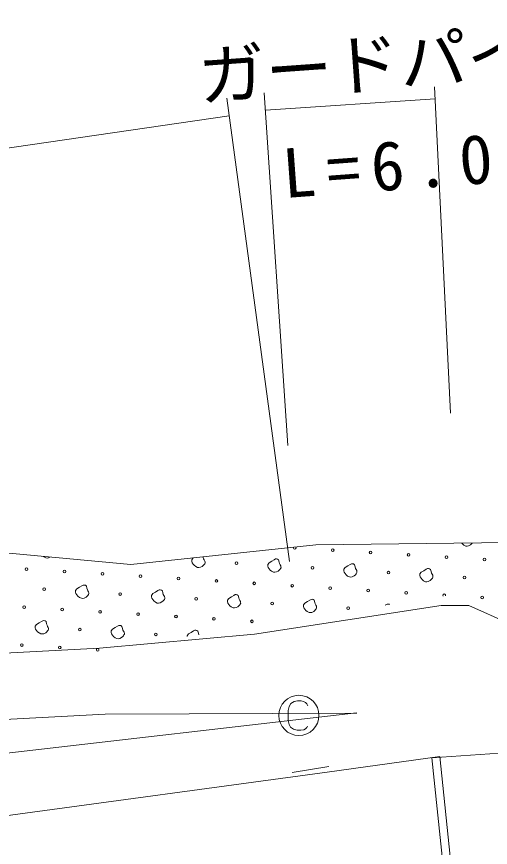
# Model space of a CAD drawing. Units: millimetres, scale not verified. Extents: x 40000 to 680000, y 20000 to 380000.
# Drawn here: x 457531 to 475140, y 304696 to 335571 of the extents above; entities that cross this region are included whole.
import ezdxf
from ezdxf.enums import TextEntityAlignment as Align

# ---------------------------------------------------------------- set-up
doc = ezdxf.new("R2010")
doc.units = ezdxf.units.MM
doc.header["$LTSCALE"] = 1000
doc.layers.add('S-BGD', color=7, linetype='Continuous', lineweight=13)
doc.styles.add('ＭＳ ゴシック', font='')
doc.styles.get('ＭＳ ゴシック').set_extended_font_data('MS Gothic')

msp = doc.modelspace()

# ---------------------------------------------------------------- linework, layer by layer
at = {"layer": 'S-BGD'}
for p, q in [((473066, 332967), (473654, 320830)), ((465349, 332536), (467672, 315326)), ((466736, 332744), (467610, 319637)), ((466779, 332099), (473088, 332519)), ((430993, 326873), (465436, 331888)), ((439199, 317288), (461782, 315207)), ((461782, 315207), (468651, 315935)), ((468651, 315935), (477288, 316039)), ((474104, 315972), (474081, 316001)), ((474156, 315928), (474104, 315972)), ((474228, 315893), (474156, 315928)), ((474275, 315890), (474228, 315893)), ((474331, 315901), (474275, 315890)), ((474402, 315934), (474331, 315901)), ((474443, 315975), (474402, 315934)), ((474467, 316002), (474443, 315975)), ((458542, 315488), (458518, 315508)), ((458613, 315453), (458542, 315488)), ((458661, 315450), (458613, 315453)), ((458717, 315461), (458661, 315450)), ((458768, 315485), (458717, 315461)), ((464043, 315329), (464047, 315386)), ((464056, 315277), (464043, 315329)), ((464047, 315386), (464092, 315451)), ((464097, 315227), (464056, 315277)), ((464462, 315491), (464466, 315475)), ((464466, 315475), (464483, 315419)), ((464483, 315419), (464502, 315377)), ((464502, 315377), (464526, 315339)), ((464536, 315267), (464522, 315235)), ((464526, 315339), (464534, 315294)), ((464534, 315294), (464536, 315267)), ((466870, 315210), (466915, 315275)), ((466915, 315275), (467019, 315332)), ((467019, 315332), (467103, 315385)), ((467103, 315385), (467153, 315414)), ((467153, 315414), (467192, 315415)), ((467192, 315415), (467233, 315407)), ((467233, 315407), (467270, 315379)), ((467270, 315379), (467288, 315299)), ((467288, 315299), (467306, 315243)), ((464135, 315179), (464097, 315227)), ((464187, 315135), (464135, 315179)), ((464259, 315100), (464187, 315135)), ((464307, 315097), (464259, 315100)), ((464362, 315107), (464307, 315097)), ((464433, 315140), (464362, 315107)), ((464475, 315182), (464433, 315140)), ((464499, 315209), (464475, 315182)), ((464522, 315235), (464499, 315209)), ((466866, 315152), (466870, 315210)), ((466879, 315100), (466866, 315152)), ((466920, 315050), (466879, 315100)), ((466958, 315003), (466920, 315050)), ((467010, 314958), (466958, 315003)), ((467082, 314923), (467010, 314958)), ((467256, 314964), (467185, 314931)), ((467298, 315005), (467256, 314964)), ((467322, 315032), (467298, 315005)), ((467306, 315243), (467325, 315200)), ((467345, 315059), (467322, 315032)), ((467325, 315200), (467349, 315162)), ((467359, 315090), (467345, 315059)), ((467349, 315162), (467357, 315118)), ((467357, 315118), (467359, 315090)), ((469689, 314976), (469692, 315033)), ((469702, 314924), (469689, 314976)), ((469692, 315033), (469738, 315098)), ((469738, 315098), (469842, 315155)), ((469842, 315155), (469926, 315209)), ((469926, 315209), (469976, 315237)), ((469976, 315237), (470015, 315238)), ((470015, 315238), (470056, 315231)), ((470056, 315231), (470093, 315202)), ((470093, 315202), (470111, 315122)), ((470111, 315122), (470129, 315066)), ((470129, 315066), (470148, 315023)), ((470148, 315023), (470172, 314986)), ((470172, 314986), (470180, 314941)), ((470180, 314941), (470182, 314914)), ((472561, 314921), (472665, 314979)), ((472665, 314979), (472749, 315032)), ((472749, 315032), (472799, 315060)), ((472799, 315060), (472838, 315062)), ((472838, 315062), (472878, 315054)), ((472878, 315054), (472915, 315026)), ((472915, 315026), (472934, 314946)), ((472934, 314946), (472952, 314889)), ((467130, 314920), (467082, 314923)), ((467185, 314931), (467130, 314920)), ((469743, 314873), (469702, 314924)), ((469781, 314826), (469743, 314873)), ((469833, 314781), (469781, 314826)), ((469905, 314747), (469833, 314781)), ((469952, 314744), (469905, 314747)), ((470008, 314754), (469952, 314744)), ((470079, 314787), (470008, 314754)), ((470121, 314828), (470079, 314787)), ((470145, 314856), (470121, 314828)), ((470168, 314882), (470145, 314856)), ((470182, 314914), (470168, 314882)), ((472512, 314799), (472515, 314856)), ((472525, 314747), (472512, 314799)), ((472515, 314856), (472561, 314921)), ((472566, 314697), (472525, 314747)), ((472604, 314649), (472566, 314697)), ((472656, 314605), (472604, 314649)), ((472943, 314652), (472902, 314611)), ((472968, 314679), (472943, 314652)), ((472952, 314889), (472971, 314847)), ((472991, 314705), (472968, 314679)), ((472971, 314847), (472995, 314809)), ((473005, 314737), (472991, 314705)), ((472995, 314809), (473003, 314765)), ((473003, 314765), (473005, 314737)), ((459769, 314305), (459873, 314362)), ((459873, 314362), (459958, 314416)), ((459958, 314416), (460007, 314444)), ((460007, 314444), (460046, 314445)), ((460046, 314445), (460087, 314438)), ((460087, 314438), (460124, 314409)), ((460124, 314409), (460143, 314329)), ((460143, 314329), (460161, 314273)), ((472728, 314570), (472656, 314605)), ((472775, 314567), (472728, 314570)), ((472831, 314577), (472775, 314567)), ((472902, 314611), (472831, 314577)), ((459720, 314182), (459724, 314240)), ((459733, 314130), (459720, 314182)), ((459724, 314240), (459769, 314305)), ((459774, 314080), (459733, 314130)), ((459812, 314033), (459774, 314080)), ((459865, 313988), (459812, 314033)), ((460152, 314035), (460111, 313994)), ((460176, 314063), (460152, 314035)), ((460161, 314273), (460179, 314230)), ((460199, 314089), (460176, 314063)), ((460179, 314230), (460203, 314192)), ((460214, 314120), (460199, 314089)), ((460203, 314192), (460212, 314148)), ((460212, 314148), (460214, 314120)), ((462543, 314006), (462547, 314063)), ((462547, 314063), (462592, 314128)), ((462592, 314128), (462696, 314185)), ((462696, 314185), (462781, 314239)), ((462781, 314239), (462830, 314267)), ((462830, 314267), (462869, 314269)), ((462869, 314269), (462910, 314261)), ((462910, 314261), (462947, 314232)), ((462947, 314232), (462966, 314152)), ((462966, 314152), (462984, 314096)), ((462984, 314096), (463002, 314054)), ((463002, 314054), (463026, 314016)), ((463026, 314016), (463035, 313971)), ((465415, 313951), (465519, 314009)), ((465519, 314009), (465604, 314062)), ((465604, 314062), (465653, 314091)), ((465653, 314091), (465692, 314092)), ((465692, 314092), (465733, 314084)), ((465733, 314084), (465770, 314056)), ((465770, 314056), (465789, 313976)), ((459937, 313954), (459865, 313988)), ((459984, 313951), (459937, 313954)), ((460040, 313961), (459984, 313951)), ((460111, 313994), (460040, 313961)), ((462556, 313954), (462543, 314006)), ((462597, 313904), (462556, 313954)), ((462635, 313856), (462597, 313904)), ((462688, 313811), (462635, 313856)), ((462759, 313777), (462688, 313811)), ((462807, 313774), (462759, 313777)), ((462863, 313784), (462807, 313774)), ((462934, 313817), (462863, 313784)), ((462975, 313859), (462934, 313817)), ((462999, 313886), (462975, 313859)), ((463022, 313912), (462999, 313886)), ((463037, 313944), (463022, 313912)), ((463035, 313971), (463037, 313944)), ((465366, 313829), (465370, 313887)), ((465379, 313777), (465366, 313829)), ((465370, 313887), (465415, 313951)), ((465420, 313727), (465379, 313777)), ((465458, 313679), (465420, 313727)), ((465789, 313976), (465806, 313919)), ((465822, 313709), (465798, 313682)), ((465806, 313919), (465825, 313877)), ((465845, 313735), (465822, 313709)), ((465825, 313877), (465849, 313839)), ((465860, 313767), (465845, 313735)), ((465849, 313839), (465858, 313795)), ((465858, 313795), (465860, 313767)), ((468189, 313653), (468193, 313710)), ((468193, 313710), (468238, 313775)), ((468238, 313775), (468342, 313832)), ((468342, 313832), (468427, 313886)), ((468427, 313886), (468476, 313914)), ((468476, 313914), (468515, 313915)), ((468515, 313915), (468556, 313908)), ((468556, 313908), (468593, 313879)), ((468593, 313879), (468612, 313799)), ((468612, 313799), (468629, 313743)), ((468629, 313743), (468648, 313700)), ((468648, 313700), (468672, 313662)), ((471225, 313693), (471250, 313709)), ((471250, 313709), (471299, 313737)), ((471299, 313737), (471338, 313739)), ((471338, 313739), (471379, 313731)), ((471379, 313731), (471393, 313720)), ((465511, 313635), (465458, 313679)), ((465582, 313600), (465511, 313635)), ((465630, 313597), (465582, 313600)), ((465685, 313608), (465630, 313597)), ((465756, 313641), (465685, 313608)), ((465798, 313682), (465756, 313641)), ((473308, 313689), (466369, 312621)), ((468202, 313600), (468189, 313653)), ((468243, 313550), (468202, 313600)), ((468281, 313503), (468243, 313550)), ((468334, 313458), (468281, 313503)), ((468405, 313424), (468334, 313458)), ((468453, 313421), (468405, 313424)), ((468508, 313431), (468453, 313421)), ((468579, 313464), (468508, 313431)), ((468621, 313505), (468579, 313464)), ((468645, 313533), (468621, 313505)), ((468668, 313559), (468645, 313533)), ((468682, 313590), (468668, 313559)), ((468672, 313662), (468680, 313618)), ((468680, 313618), (468682, 313590)), ((474339, 313689), (473308, 313689)), ((480552, 310899), (474339, 313689)), ((458373, 313039), (458458, 313092)), ((458458, 313092), (458508, 313121)), ((458508, 313121), (458546, 313122)), ((458546, 313122), (458587, 313114)), ((458587, 313114), (458624, 313086)), ((458624, 313086), (458643, 313006)), ((458221, 312859), (458224, 312917)), ((458234, 312807), (458221, 312859)), ((458224, 312917), (458270, 312982)), ((458274, 312757), (458234, 312807)), ((458270, 312982), (458373, 313039)), ((458643, 313006), (458661, 312950)), ((458661, 312950), (458680, 312907)), ((458680, 312907), (458703, 312869)), ((458714, 312797), (458699, 312765)), ((458703, 312869), (458712, 312825)), ((458712, 312825), (458714, 312797)), ((461047, 312740), (461093, 312805)), ((461093, 312805), (461196, 312862)), ((461196, 312862), (461281, 312916)), ((461281, 312916), (461330, 312944)), ((461330, 312944), (461369, 312945)), ((461369, 312945), (461410, 312938)), ((461410, 312938), (461447, 312909)), ((461447, 312909), (461466, 312829)), ((461466, 312829), (461484, 312773)), ((458313, 312710), (458274, 312757)), ((458365, 312665), (458313, 312710)), ((458437, 312630), (458365, 312665)), ((458484, 312627), (458437, 312630)), ((458540, 312638), (458484, 312627)), ((458611, 312671), (458540, 312638)), ((458652, 312712), (458611, 312671)), ((458677, 312739), (458652, 312712)), ((458699, 312765), (458677, 312739)), ((466369, 312621), (460612, 312104)), ((461044, 312683), (461047, 312740)), ((461057, 312631), (461044, 312683)), ((461097, 312580), (461057, 312631)), ((461136, 312533), (461097, 312580)), ((461188, 312488), (461136, 312533)), ((461260, 312454), (461188, 312488)), ((461434, 312494), (461363, 312461)), ((461475, 312535), (461434, 312494)), ((461499, 312563), (461475, 312535)), ((461484, 312773), (461502, 312730)), ((461522, 312589), (461499, 312563)), ((461502, 312730), (461526, 312693)), ((461537, 312621), (461522, 312589)), ((461526, 312693), (461535, 312648)), ((461535, 312648), (461537, 312621)), ((463868, 312532), (463870, 312563)), ((463870, 312563), (463915, 312628)), ((463915, 312628), (464019, 312686)), ((464019, 312686), (464104, 312739)), ((464104, 312739), (464153, 312767)), ((464153, 312767), (464192, 312769)), ((464192, 312769), (464233, 312761)), ((464233, 312761), (464270, 312733)), ((464270, 312733), (464289, 312652)), ((464289, 312652), (464305, 312601)), ((461307, 312451), (461260, 312454)), ((461363, 312461), (461307, 312451)), ((460612, 312104), (451566, 311608)), ((455174, 307972), (470164, 309700)), ((460819, 309643), (447596, 308975)), ((470182, 309682), (460819, 309643)), ((472966, 308021), (478784, 308422)), ((469071, 307496), (473262, 308069)), ((473682, 301085), (472966, 308021)), ((473981, 301116), (473262, 308069)), ((467774, 307478), (469138, 307706)), ((456562, 305790), (469071, 307496))]:
    msp.add_line(p, q, dxfattribs=at)
msp.add_lwpolyline([(468352, 309957), (468322, 310028), (468269, 310081), (468198, 310122), (468112, 310144), (467965, 310144), (467849, 310122), (467729, 310039), (467658, 309934), (467628, 309784), (467628, 309417), (467658, 309259), (467714, 309166), (467823, 309087), (467958, 309057), (468100, 309057), (468209, 309068), (468265, 309102), (468318, 309151), (468340, 309203)], dxfattribs=at)
for centre, radius in [((469278, 315744), 49.8), ((470689, 315655), 49.8), ((472101, 315567), 49.8), ((465705, 315259), 49.8), ((473512, 315479), 49.8), ((474923, 315391), 49.8), ((457898, 315039), 49.8), ((459309, 314951), 49.8), ((468528, 315082), 49.8), ((471351, 314906), 49.8), ((460721, 314862), 49.8), ((462132, 314774), 49.8), ((463544, 314686), 49.8), ((464955, 314597), 49.8), ((474174, 314729), 49.8), ((458559, 314289), 49.8), ((466366, 314509), 49.8), ((467778, 314421), 49.8), ((469189, 314332), 49.8), ((461382, 314112), 49.8), ((470601, 314244), 49.8), ((472012, 314156), 49.8), ((474835, 313979), 49.8), ((464205, 313936), 49.8), ((467028, 313759), 49.8), ((457809, 313627), 49.8), ((459221, 313539), 49.8), ((460632, 313451), 49.8), ((462044, 313362), 49.8), ((469851, 313582), 49.8), ((463455, 313274), 49.8), ((464867, 313186), 49.8), ((466278, 313097), 49.8), ((459882, 312789), 49.8), ((462705, 312613), 49.8), ((457721, 312216), 49.8), ((459133, 312128), 49.8), ((468022, 309601), 746)]:
    msp.add_circle(centre, radius, dxfattribs=at)
for centre, start, end in [((467866, 315832), 162.3503, 29.7599), ((473424, 314067), 336.7541, 221.1903), ((460544, 312039), 329.0693, 312.9074)]:
    msp.add_arc(centre, 49.8, start, end, dxfattribs=at)

# ---------------------------------------------------------------- texts
at = {"layer": 'S-BGD', "style": 'ＭＳ ゴシック'}
msp.add_text('ガードパイプ', height=1833, rotation=4.1, dxfattribs=at).set_placement((464386, 331890), align=Align.BOTTOM_LEFT)
at = {"layer": 'S-BGD', "insert": (467478, 328798), "char_height": 1833, "attachment_point": 7, "rotation": 4.2, "style": 'ＭＳ ゴシック'}
msp.add_mtext('\\T1.32;L=6.0', dxfattribs=at)

doc.saveas('drawing.dxf')
